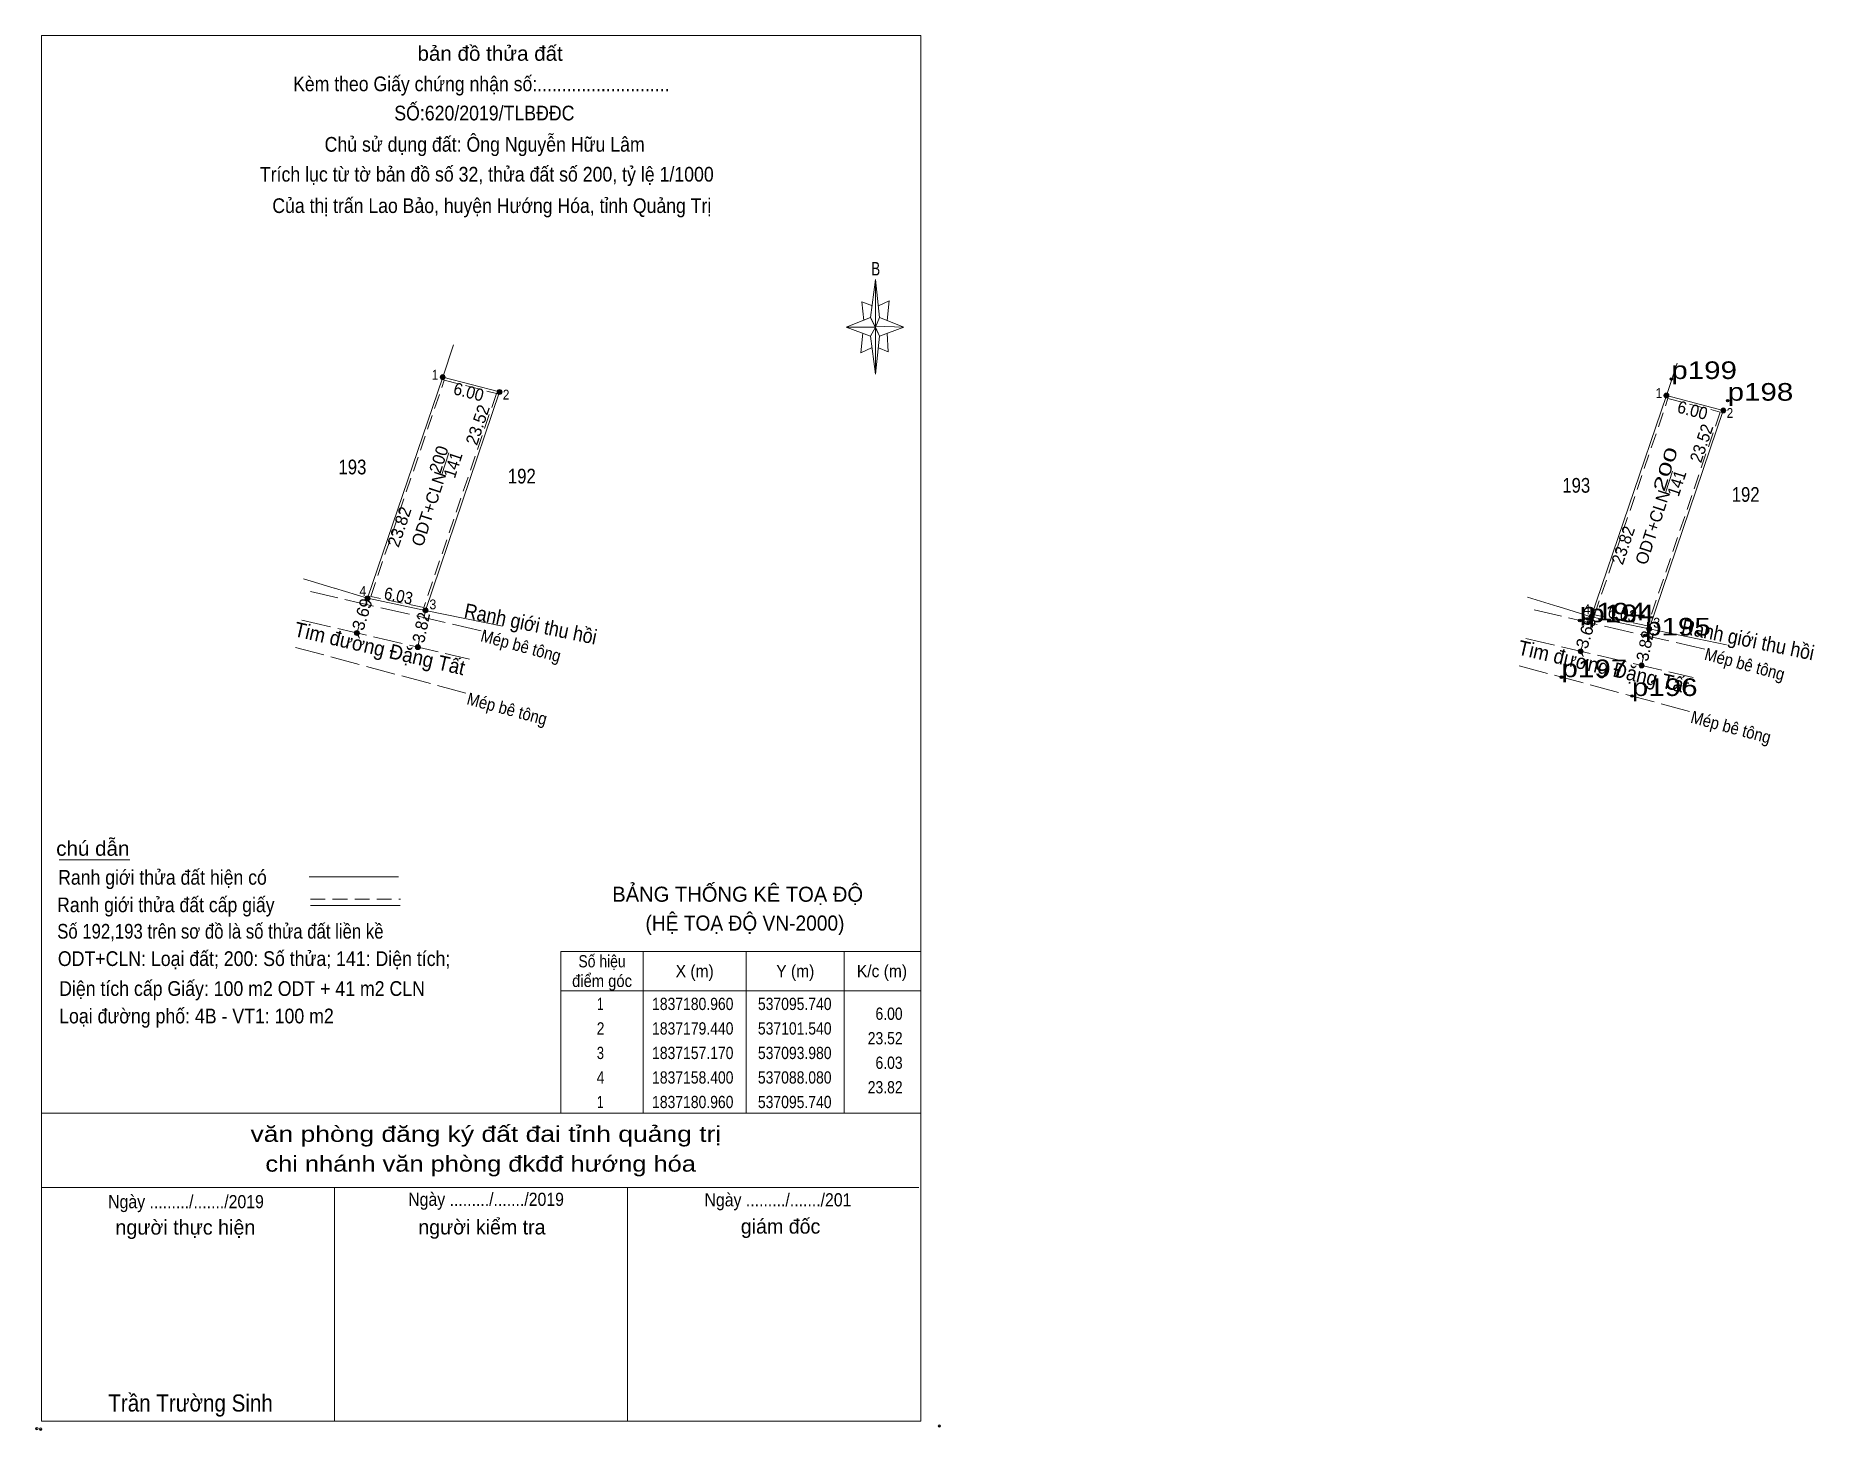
# Model space of a CAD drawing. Header units: metres. Extents: x 536929 to 537111, y 1837075 to 1837218.
import ezdxf
from ezdxf.enums import TextEntityAlignment as Align

# ---------------------------------------------------------------- set-up
doc = ezdxf.new("R2010")
doc.units = ezdxf.units.M
doc.header["$LTSCALE"] = 0.5
doc.header["$PDMODE"] = 32
doc.header["$PDSIZE"] = 0.25
doc.linetypes.add('LONG_DASHED', pattern=[7.5, 6, -1.5])
doc.linetypes.add('MEDIUM_DASHED', pattern=[4.5, 3, -1.5])
for name, color, linetype, lineweight in [('1', 7, 'MEDIUM_DASHED', 13), ('10', 7, 'LONG_DASHED', 13), ('13', 7, 'Continuous', 13), ('17', 7, 'Continuous', 13), ('22', 7, 'Continuous', 13), ('23', 7, 'Continuous', 13), ('5', 7, 'Continuous', 13), ('6', 7, 'Continuous', 13), ('63', 7, 'Continuous', 13)]:
    doc.layers.add(name, color=color, linetype=linetype, lineweight=lineweight)
doc.layers.add('12', color=7, linetype='Continuous')
doc.layers.add('7', color=7, linetype='Continuous')

msp = doc.modelspace()

# ---------------------------------------------------------------- hatches: boundary and pattern name
at = {"layer": '23'}
for points in [[(536971.2013, 1837182.8386, 1), (536970.7013, 1837182.8386, 1)], [(536977.0013, 1837181.3186, 1), (536976.5013, 1837181.3186, 1)], [(537095.99, 1837180.96, 1), (537095.49, 1837180.96, 1)], [(537101.79, 1837179.44, 1), (537101.29, 1837179.44, 1)], [(536963.5413, 1837160.2786, 1), (536963.0413, 1837160.2786, 1)], [(536969.4413, 1837159.0486, 1), (536968.9413, 1837159.0486, 1)], [(536962.4513, 1837156.7486, 1), (536961.9513, 1837156.7486, 1)], [(537088.33, 1837158.4, 1), (537087.83, 1837158.4, 1)], [(537094.23, 1837157.17, 1), (537093.73, 1837157.17, 1)], [(536968.6713, 1837155.3086, 1), (536968.1713, 1837155.3086, 1)], [(537087.24, 1837154.87, 1), (537086.74, 1837154.87, 1)], [(537093.46, 1837153.43, 1), (537092.96, 1837153.43, 1)]]:
    msp.add_hatch(color=256, dxfattribs=at).paths.add_polyline_path(points)

# ---------------------------------------------------------------- linework, layer by layer
at = {"layer": '1'}
for points in [[(536971.11, 1837182.54), (536976.43, 1837181.15), (536969.02, 1837159.34), (536963.62, 1837160.47)], [(537095.9, 1837180.66), (537101.22, 1837179.27), (537093.81, 1837157.46), (537088.41, 1837158.59)]]:
    msp.add_lwpolyline(points, close=True, dxfattribs=at)
at = {"layer": '10', "linetype": 'Continuous'}
for p, q in [((536963.29, 1837160.28), (536970.95, 1837182.84)), ((537088.08, 1837158.4), (537095.74, 1837180.96))]:
    msp.add_line(p, q, dxfattribs=at)
at = {"layer": '10'}
for p, q in [((536974.86, 1837156.97), (536957.47, 1837160.97)), ((537099.65, 1837155.09), (537082.26, 1837159.09)), ((536955.93, 1837155.28), (536973.61, 1837150.54)), ((537080.72, 1837153.4), (537098.4, 1837148.66))]:
    msp.add_line(p, q, dxfattribs=at)
at = {"layer": '10', "linetype": 'Continuous'}
for points in [[(536970.95, 1837182.84), (536976.75, 1837181.32), (536969.19, 1837159.05)], [(537095.74, 1837180.96), (537101.54, 1837179.44), (537093.98, 1837157.17)]]:
    msp.add_lwpolyline(points, dxfattribs=at)
at = {"layer": '13'}
for p, q in [((536970.86, 1837172.91), (536971.58, 1837175.12)), ((537095.65, 1837171.03), (537096.37, 1837173.24))]:
    msp.add_line(p, q, dxfattribs=at)
at = {"layer": '17'}
msp.add_line((536931.84, 1837133.62), (536939.06, 1837133.62), dxfattribs=at)
at = {"layer": '22'}
for p, q in [((536956.77, 1837162.28), (536959.89, 1837161.32)), ((536959.91, 1837161.32), (536963.29, 1837160.28)), ((536963.08, 1837159.61), (536963.29, 1837160.28)), ((536969.02, 1837158.23), (536969.19, 1837159.05)), ((536969.19, 1837159.05), (536977.06, 1837157.43)), ((537081.56, 1837160.4), (537084.68, 1837159.44)), ((537084.7, 1837159.44), (537088.08, 1837158.4)), ((536962.2, 1837156.75), (536962.39, 1837157.38)), ((537087.87, 1837157.73), (537088.08, 1837158.4)), ((537093.81, 1837156.35), (537093.98, 1837157.17)), ((537093.98, 1837157.17), (537101.85, 1837155.55)), ((536968.42, 1837155.31), (536968.6, 1837156.19)), ((537086.99, 1837154.87), (537087.18, 1837155.5)), ((537093.21, 1837153.43), (537093.39, 1837154.31))]:
    msp.add_line(p, q, dxfattribs=at)
at = {"layer": '22', "linetype": 'LONG_DASHED'}
for p, q in [((536956.6, 1837158.05), (536973.67, 1837154.09)), ((537081.39, 1837156.17), (537098.46, 1837152.21))]:
    msp.add_line(p, q, dxfattribs=at)
at = {"layer": '23'}
for p, q in [((536972.06, 1837186.14), (536970.95, 1837182.84)), ((537096.85, 1837184.26), (537095.74, 1837180.96)), ((536969.19, 1837159.05), (536963.29, 1837160.28)), ((537093.98, 1837157.17), (537088.08, 1837158.4))]:
    msp.add_line(p, q, dxfattribs=at)
for centre in [(536970.9513, 1837182.8386), (536976.7513, 1837181.3186), (537095.74, 1837180.96), (537101.54, 1837179.44), (536963.2913, 1837160.2786), (536969.1913, 1837159.0486), (536962.2013, 1837156.7486), (537088.08, 1837158.4), (537093.98, 1837157.17), (536968.4213, 1837155.3086), (537086.99, 1837154.87), (537093.21, 1837153.43)]:
    msp.add_circle(centre, 0.25, dxfattribs=at)
at = {"layer": '5'}
for p, q in [((537014.59, 1837188.92), (537015.08, 1837192.8)), ((537014.59, 1837187.02), (537012.09, 1837187.92)), ((537015.48, 1837188.92), (537017.97, 1837187.92)), ((537015.48, 1837187.02), (537015.08, 1837183.14)), ((537016.28, 1837187.32), (537016.37, 1837185.42)), ((537016.37, 1837185.42), (537015.38, 1837185.83)), ((536930.03, 1837107.77), (537019.7, 1837107.77)), ((536930.03, 1837100.2), (537019.5, 1837100.2)), ((536930.03, 1837100.2), (537019.5, 1837100.2)), ((536930.03, 1837100.2), (537019.5, 1837100.2)), ((536959.92, 1837076.38), (536959.92, 1837100.2)), ((536989.81, 1837076.38), (536989.81, 1837100.2))]:
    msp.add_line(p, q, dxfattribs=at)
for points in [[(536930.03, 1837217.66), (537019.7, 1837217.66), (537019.7, 1837076.38), (536930.03, 1837076.38)], [(537015.08, 1837192.8), (537015.48, 1837188.92), (537015.08, 1837187.92)], [(537015.08, 1837187.92), (537012.09, 1837187.92), (537014.59, 1837188.92), (537015.48, 1837187.02), (537017.97, 1837187.92), (537015.08, 1837188.02)], [(537015.08, 1837187.92), (537015.08, 1837183.14), (537014.59, 1837187.02)]]:
    msp.add_lwpolyline(points, close=True, dxfattribs=at)
for points in [[(537014.79, 1837190.11), (537013.69, 1837190.5), (537013.89, 1837188.61)], [(537015.38, 1837190.11), (537016.47, 1837190.6), (537016.28, 1837188.61)], [(537015.08, 1837187.92), (537014.59, 1837188.92), (537012.09, 1837187.92)], [(537015.08, 1837187.92), (537015.48, 1837187.02), (537017.97, 1837187.92)], [(537013.79, 1837187.32), (537013.58, 1837185.32), (537014.69, 1837185.83)], [(537019.7, 1837076.38), (536930.03, 1837076.38), (536930.03, 1837100.2)]]:
    msp.add_lwpolyline(points, dxfattribs=at)
for p in [(536929.56, 1837075.62), (536929.95, 1837075.56)]:
    msp.add_point(p, dxfattribs=at)
at = {"layer": '6'}
for p, q in [((536957.35, 1837131.89), (536966.45, 1837131.89)), ((536957.48, 1837128.97), (536966.6, 1837128.97))]:
    msp.add_line(p, q, dxfattribs=at)
at = {"layer": '6', "linetype": 'MEDIUM_DASHED'}
msp.add_line((536957.48, 1837129.59), (536966.65, 1837129.59), dxfattribs=at)
at = {"layer": '6'}
msp.add_point((537021.59, 1837075.89), dxfattribs=at)
at = {"layer": '63'}
for p, q in [((536991.4, 1837124.27), (536991.4, 1837107.77)), ((537001.9, 1837124.27), (537001.9, 1837107.77)), ((537011.9, 1837124.27), (537011.9, 1837107.77)), ((536983, 1837120.27), (537019.7, 1837120.27))]:
    msp.add_line(p, q, dxfattribs=at)
msp.add_lwpolyline([(536983, 1837124.27), (537019.7, 1837124.27), (537019.7, 1837107.77), (536983, 1837107.77)], close=True, dxfattribs=at)
at = {"layer": '7'}
for p in [(537096.24, 1837182.64), (537101.98, 1837180.43), (537086.91, 1837158.02), (537087.77, 1837157.84), (537093.57, 1837156.49), (537085.04, 1837152.24), (537092.22, 1837150.32)]:
    msp.add_point(p, dxfattribs=at)

# ---------------------------------------------------------------- texts
at = {"layer": '1'}
msp.add_text('BẢNG THỐNG KÊ TOẠ ĐỘ ', height=1.537, dxfattribs=at).set_placement((536988.24, 1837129.34))
at = {"layer": '1', "width": 0.95}
msp.add_text('(HỆ TOẠ ĐỘ VN-2000)', height=1.537, dxfattribs=at).set_placement((536991.63, 1837126.4))
at = {"layer": '10', "width": 0.95}
for p in [(536964.3605, 1837154.4346), (537089.1605, 1837152.5646)]:
    msp.add_text('Tim đường Đặng Tất', height=1.5, rotation=346.939, dxfattribs=at).set_placement(p, align=Align.CENTER)
at = {"layer": '12', "width": 1.25}
for s, p in [('p199', (537096.24, 1837182.64)), ('p198', (537101.98, 1837180.43)), ('p194', (537086.91, 1837158.02)), ('p194', (537087.77, 1837157.84)), ('p195', (537093.57, 1837156.49)), ('p197', (537085.04, 1837152.24)), ('p196', (537092.22, 1837150.32))]:
    msp.add_text(s, height=1.8, dxfattribs=at).set_placement(p)
at = {"layer": '13'}
msp.add_text('200', height=1.25, rotation=71.996, dxfattribs=at).set_placement((536971.1445, 1837174.2468), align=Align.CENTER)
for s, width, p in [('141', 0.95, (536972.5917, 1837173.6968)), ('200', 1.65, (537096.2272, 1837173.2468)), ('141', 0.95, (537097.3917, 1837171.8268))]:
    msp.add_text(s, height=1.25, rotation=71.996, dxfattribs=dict(at, width=width)).set_placement(p, align=Align.CENTER)
for p in [(536971.3427, 1837172.9336), (537096.1427, 1837171.0636)]:
    msp.add_text('ODT+CLN', height=1.25, rotation=71.996, dxfattribs=at).set_placement(p, align=Align.RIGHT)
at = {"layer": '22', "width": 0.9}
for p in [(536978.7682, 1837154.8359), (537103.5682, 1837152.9659), (536977.3582, 1837148.4059), (537102.1582, 1837146.5359)]:
    msp.add_text('Mép bê tông', height=1.25, rotation=344.992, dxfattribs=at).set_placement(p, align=Align.CENTER)
at = {"layer": '23', "width": 0.85}
for s, p in [('193', (536961.745, 1837172.92)), ('192', (536979.02, 1837171.99)), ('193', (537086.545, 1837171.05)), ('192', (537103.82, 1837170.12))]:
    msp.add_text(s, height=1.5, dxfattribs=at).set_placement(p, align=Align.CENTER)
at = {"layer": '23'}
for p in [(536963.338, 1837158.4656), (537088.1395, 1837156.6006)]:
    msp.add_text('3.69', height=1.25, rotation=72.84, dxfattribs=at).set_placement(p, align=Align.CENTER)
for s, height, rotation, width, p in [('3.82', 1.25, 78.366, 0.95, (536969.3686, 1837157.179)), ('Ranh giới thu hồi', 1.5, 348.368, 0.9, (536979.7688, 1837156.9402)), ('3.82', 1.25, 78.366, 0.95, (537094.1676, 1837155.304)), ('Ranh giới thu hồi', 1.5, 348.368, 0.9, (537103.9088, 1837155.3302))]:
    msp.add_text(s, height=height, rotation=rotation, dxfattribs=dict(at, width=width)).set_placement(p, align=Align.CENTER)
at = {"layer": '5'}
for s, height, width, p in [('bản đồ thửa đất', 1.494, 1.05, (536975.79, 1837215.09)), ('Kèm theo Giấy chứng nhận số:...........................', 1.494, 0.9, (536974.885, 1837211.99)), ('SỐ:620/2019/TLBĐĐC', 1.501, 0.9, (536975.2, 1837209.01)), ('Chủ sử dụng đất: Ông Nguyễn Hữu Lâm', 1.501, 0.9, (536975.23, 1837205.82)), ('Trích lục từ tờ bản đồ số 32, thửa đất số 200, tỷ lệ 1/1000 ', 1.501, 0.9, (536975.7, 1837202.77)), ('Của thị trấn Lao Bảo, huyện Hướng Hóa, tỉnh Quảng Trị', 1.494, 0.9, (536975.96, 1837199.57)), ('B', 1.372, 0.75, (537015.105, 1837193.2)), ('văn phòng đăng ký đất đai tỉnh quảng trị', 1.614, 1.25, (536975.355, 1837104.86)), ('chi nhánh văn phòng đkđđ hướng hóa', 1.614, 1.2, (536974.82, 1837101.82)), ('Ngày ........./......./2019', 1.341, 0.9, (536944.775, 1837098.09)), ('Ngày ........./......./2019', 1.341, 0.9, (536975.375, 1837098.33)), ('Ngày ........./......./201', 1.341, 0.9, (537005.14, 1837098.28)), ('Trần Trường Sinh', 1.743, 0.9, (536945.24, 1837077.36))]:
    msp.add_text(s, height=height, dxfattribs=dict(at, width=width)).set_placement(p, align=Align.CENTER)
for s, height, p in [('người thực hiện', 1.501, (536944.71, 1837095.4)), ('người kiểm tra', 1.494, (536974.95, 1837095.42)), ('giám đốc', 1.494, (537005.405, 1837095.5))]:
    msp.add_text(s, height=height, dxfattribs=at).set_placement(p, align=Align.CENTER)
at = {"layer": '6'}
for s, height, width, p in [('chú dẫn', 1.494, 1.05, (536931.54, 1837134.03)), ('Ranh giới thửa đất hiện có ', 1.494, 0.9, (536931.74, 1837131.08)), ('Ranh giới thửa đất cấp giấy', 1.494, 0.9, (536931.63, 1837128.28)), ('Số 192,193 trên sơ đồ là số thửa đất liền kề', 1.501, 0.85, (536931.64, 1837125.58)), ('ODT+CLN: Loại đất; 200: Số thửa; 141: Diện tích;', 1.501, 0.9, (536931.71, 1837122.79)), ('Diện tích cấp Giấy: 100 m2 ODT + 41 m2 CLN', 1.501, 0.9, (536931.84, 1837119.74)), ('Loại đường phố: 4B - VT1: 100 m2', 1.501, 0.9, (536931.84, 1837116.94))]:
    msp.add_text(s, height=height, dxfattribs=dict(at, width=width)).set_placement(p)
at = {"layer": '63'}
for s, height, width, p in [(' 1', 1, 0.9, (536970.51, 1837182.58)), (' 2', 1, 0.9, (536977.75, 1837180.55)), (' 1', 1, 0.9, (537095.31, 1837180.71)), (' 2', 1, 0.9, (537102.55, 1837178.68)), (' 4', 1, 0.95, (536963.17, 1837160.53)), (' 3', 1, 0.95, (536970.3, 1837159.16)), (' 4', 1, 0.95, (537087.97, 1837158.66)), (' 3', 1, 0.95, (537095.1, 1837157.29)), ('6.00', 1.25, 0.85, (537017.85, 1837117.3)), ('23.52', 1.25, 0.85, (537017.85, 1837114.8)), ('6.03', 1.25, 0.85, (537017.85, 1837112.3)), ('23.82', 1.25, 0.85, (537017.85, 1837109.8))]:
    msp.add_text(s, height=height, dxfattribs=dict(at, width=width)).set_placement(p, align=Align.RIGHT)
for s, rotation, width, p in [('6.00', 345.315, 0.95, (536973.4466, 1837180.7226)), ('6.00', 345.315, 0.95, (537098.2466, 1837178.8526)), ('23.52', 71.249, 0.95, (537099.9098, 1837175.8941)), ('23.82', 71.246, 0.95, (537091.9199, 1837165.4941)), ('6.03', 348.224, 0.9, (536966.3174, 1837159.9241)), ('6.03', 348.224, 0.9, (537091.1174, 1837158.0541))]:
    msp.add_text(s, height=1.25, rotation=rotation, dxfattribs=dict(at, width=width)).set_placement(p, align=Align.CENTER)
for s, rotation, p in [('23.52', 71.249, (536975.1115, 1837177.7691)), ('23.82', 71.246, (536967.1216, 1837167.3691))]:
    msp.add_text(s, height=1.25, rotation=rotation, dxfattribs=at).set_placement(p, align=Align.CENTER)
for s, width, p in [('Số hiệu', 0.85, (536987.2, 1837122.65)), ('X (m)', 0.95, (536996.65, 1837121.65)), ('Y (m)', 0.95, (537006.905, 1837121.65)), ('K/c (m)', 0.95, (537015.745, 1837121.65)), ('điểm góc', 0.9, (536987.2, 1837120.65)), (' 1', 0.75, (536986.85, 1837118.3)), ('1837180.960', 0.85, (536996.45, 1837118.3)), ('537095.740', 0.85, (537006.85, 1837118.3)), (' 2', 0.85, (536986.855, 1837115.8)), ('1837179.440', 0.85, (536996.45, 1837115.8)), ('537101.540', 0.85, (537006.85, 1837115.8)), (' 3', 0.8, (536986.845, 1837113.3)), ('1837157.170', 0.85, (536996.45, 1837113.3)), ('537093.980', 0.85, (537006.85, 1837113.3)), (' 4', 0.85, (536986.85, 1837110.8)), ('1837158.400', 0.85, (536996.45, 1837110.8)), ('537088.080', 0.85, (537006.85, 1837110.8)), (' 1', 0.75, (536986.85, 1837108.3)), ('1837180.960', 0.85, (536996.45, 1837108.3)), ('537095.740', 0.85, (537006.85, 1837108.3))]:
    msp.add_text(s, height=1.25, dxfattribs=dict(at, width=width)).set_placement(p, align=Align.CENTER)

doc.saveas('drawing.dxf')
